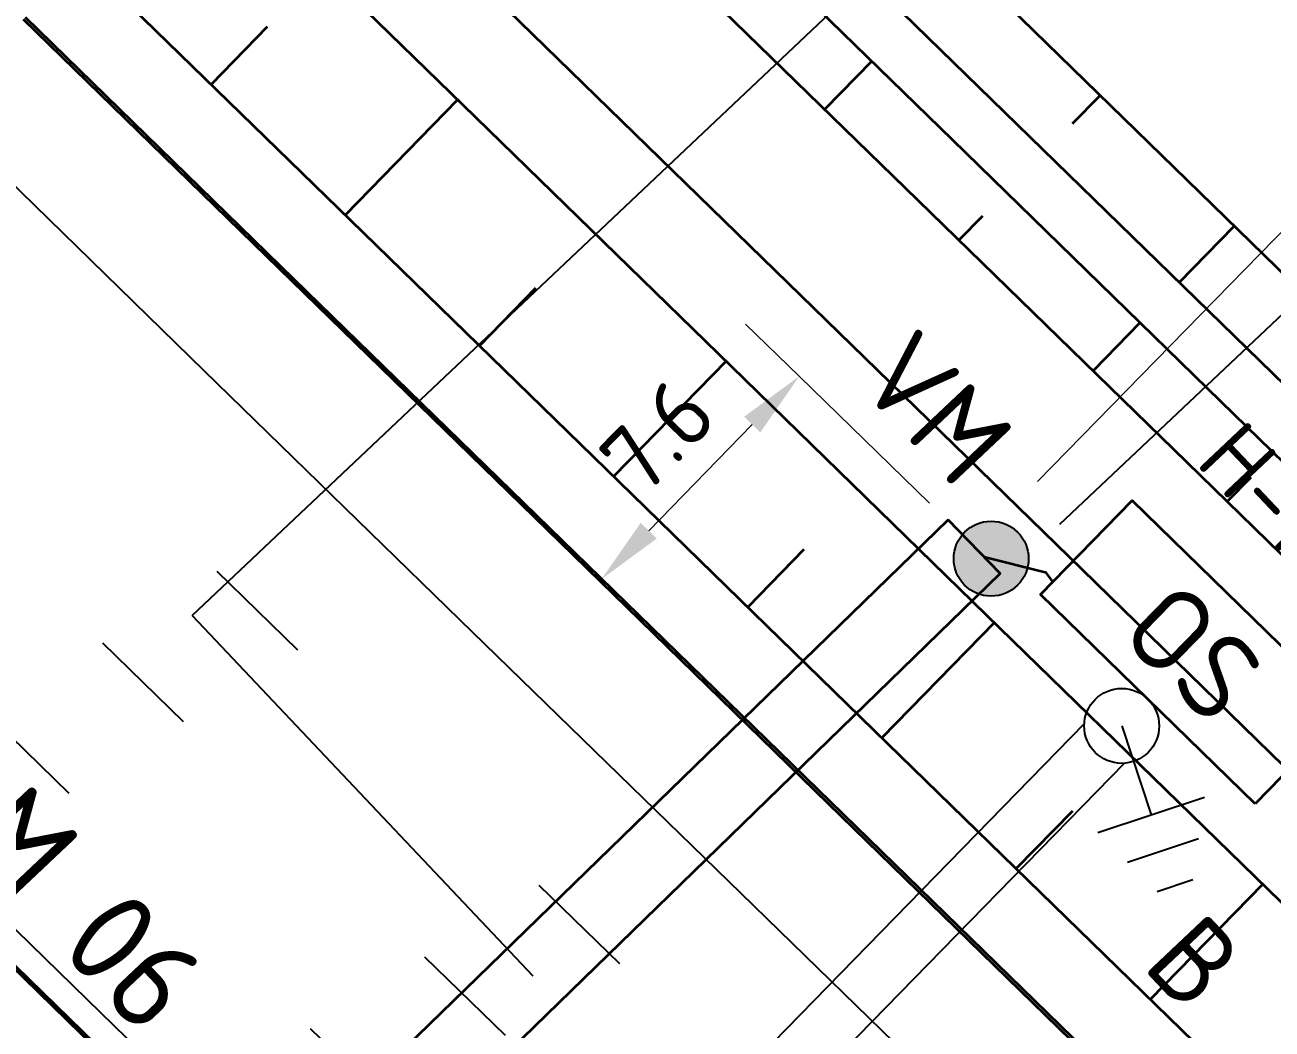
# Model space of a CAD drawing. Header units: metres. Extents: x 134219 to 139178, y 438661 to 444352.
# Drawn here: x 137168.46 to 137201.74, y 440574.66 to 440601.47 of the extents above; entities that cross this region are included whole.
import ezdxf
from ezdxf.enums import TextEntityAlignment as Align

# ---------------------------------------------------------------- set-up
doc = ezdxf.new("R2010")
doc.units = ezdxf.units.M
doc.linetypes.add('13strp', pattern=[4, 1, -3])
doc.linetypes.add('39strp', pattern=[12, 3, -9])
doc.layers.get('DEFPOINTS').update_dxf_attribs({"color": 193})
for name, color, linetype, lineweight in [('N-WE-KL-ET_AARDING-S', 7, 'Continuous', 25), ('N-WE-KL-ET_AARDING_AARDELECTRODE-T18', 10, 'Continuous', 18), ('N-WE-KL-ET_AARDING_AARDELECTRODE-T25', 7, 'Continuous', 25), ('N-WE-KL-ET_HULPSTUK_MOF-S', 10, 'Continuous', 25), ('N-WE-KL-ET_LS_OV_KABEL-G', 10, 'KL-LS-OV-N', 35), ('N-WE-KL-ET_LS_OV_KABEL-M', 7, 'Continuous', 18), ('N-WE-KL-ET_LS_OV_KAST-G', 10, 'Continuous', 35), ('N-WE-KL-ET_MANTELBUIS-G', 10, 'Continuous', 35), ('N-WE-KL-MONITORING-S', 10, 'Continuous', 25), ('N-WE-KL-MONITORING-T18', 1, 'Continuous', 25), ('N-WE-VW-BEWEGWIJZERING_DRAAGCONSTRUCTIE-PORTAAL-S', 10, 'Continuous', 25), ('N-WE-VW-BEWEGWIJZERING_DRAAGCONSTRUCTIE_PORTAAL_POER-S', 7, 'Continuous', 25), ('Utd-ondergr-nw', 8, '13strp', 35), ('X-XX-AL-AANPIJLING-S', 7, 'Continuous', 25)]:
    doc.layers.add(name, color=color, linetype=linetype, lineweight=lineweight)
doc.layers.add('N-WE-KL-MONITORING-T25', color=2, linetype='Continuous')
doc.layers.add('Utd-weg-nw', color=8, linetype='Continuous')
doc.styles.add('ISO18', font='NLCS-ISO.ttf')
doc.styles.add('ISO25', font='NLCS-ISO.ttf')
doc.styles.add('NLCS-ISO', font='NLCS-ISO.ttf')
doc.styles.add('NLCS_18', font='NLCS-ISO.ttf', dxfattribs={"height": 1.8})
doc.linetypes.add('KL-LS-OV-N', pattern='A,4,-1,[103,NLCS.SHX,S=0.75,R=0,X=0,Y=0],-1,4,-1.5,["0V",Standard,S=1,R=0,X=0,Y=-0.5],-3', length=14.5)
doc.dimstyles.new('NLCS_t18_pijl_Dimension_l3_h1', dxfattribs={"dimtxt": 1.8, "dimasz": 1.8, "dimexe": 2, "dimexo": 2, "dimgap": 0.7, "dimtad": 1, "dimdec": 1, "dimzin": 0, "dimdsep": 46, "dimtxsty": 'NLCS_18', "dimcen": 2.5, "dimdle": 2, "dimclrd": 256, "dimclre": 256, "dimclrt": 256, "dimadec": 1, "dimazin": 0, "dimtfac": 1, "dimtdec": 1, "dimtofl": 0, "dimtmove": 1, "dimatfit": 0, "dimfxl": 0, "dimtolj": 1, "dimtzin": 0, "dimlwd": 18, "dimlwe": 18, "dimarcsym": 0})

# ---------------------------------------------------------------- blocks, each defined once
blk = doc.blocks.new('SKL-MONITORING_CAMERA_TILT_PAN')
blk.add_lwpolyline([(2.402, 4.786), (2.402, 1.786), (-2.598, 1.786), (-4.598, 4.786)], close=True)
blk.add_lwpolyline([(-3.182, 2.661), (-6.098, 2.661), (-6.098, 3.911), (-4.015, 3.911)])
blk.add_circle((0, 0), 1.788)
at = {"style": 'NLCS-ISO'}
blk.add_text('M', height=2.5, dxfattribs=at).set_placement((-1.103, -1.191))
at = {"layer": 'N-WE-KL-MONITORING-T18', "linetype": 'ByBlock', "style": 'NLCS-ISO'}
blk.add_attdef('GROEPSNUMMER', text='', height=1.8, dxfattribs=at).set_placement((-8.098, -5.788), align=Align.RIGHT)
blk.add_attdef('FASE-AANSLUITING_1', (4.402, -5.788), '', height=1.8, dxfattribs=at)
at = {"layer": 'N-WE-KL-MONITORING-T18', "linetype": 'ByBlock', "style": 'NLCS-ISO', "flags": 1}
for tag, p in [('OMSCHRIJVING_LEGENDA', (-6.098, -13.318)), ('LEVERANCIER', (-6.098, -17.102)), ('LOCATIE', (-6.098, -20.887)), ('TYPE_CAMERA', (-6.098, -24.671)), ('TYPE_PAN/TIL/ZOOM', (-6.098, -28.456)), ('HOOGTE_CAMERAMAST', (-6.098, -32.24)), ('LENGTE_UITHOUDER', (-6.098, -36.025)), ('TYPE_CAMERAMAST', (-6.098, -39.809)), ('BPS-CODERING', (-6.098, -43.594)), ('VOEDINGSPUNT', (-6.098, -47.378)), ('POSITIE_X', (-6.098, -51.163)), ('POSITIE_Y', (-6.098, -54.947)), ('OVERIGE_OPMERKING(EN)_1', (-6.098, -58.732)), ('OVERIGE_OPMERKING(EN)_2', (-6.098, -62.516))]:
    blk.add_attdef(tag, p, '', height=1.8, dxfattribs=at)
at = {"layer": 'N-WE-KL-MONITORING-T25', "linetype": 'ByBlock', "style": 'NLCS-ISO'}
blk.add_attdef('CAMERA-NUMMER', text='', height=2.5, dxfattribs=at).set_placement((-1.848, 3.286), align=Align.MIDDLE)
blk = doc.blocks.new('SVW-VS_KAST_DS-SO (2)')
blk.add_lwpolyline([(-4, -1), (4, -1), (4, -4.5), (-4, -4.5)], close=True)
at = {"layer": 'N-WE-KL-MONITORING-T18', "style": 'ISO18', "flags": 1}
for tag, p in [('OMSCHRIJVING_LEGENDA', (0, -11.181)), ('CONSTRUCTIENUMMER', (0, -14.965)), ('LOCATIE', (0, -18.75)), ('BPS-CODERING', (0, -22.534)), ('VOEDINGSPUNT', (0, -26.319)), ('POSITIE_X', (0, -33.888)), ('POSITIE_Y', (0, -37.672)), ('OVERIGE_OPMERKING(EN)_1', (0, -41.457)), ('OVERIGE_OPMERKING(EN)_2', (0, -45.241))]:
    blk.add_attdef(tag, p, '', height=1.8, dxfattribs=at)
at = {"layer": 'N-WE-KL-MONITORING-T18', "style": 'ISO18'}
blk.add_attdef('GROEPSNUMMER', (0, -30.103), '', height=1.8, dxfattribs=at)
at = {"layer": 'N-WE-KL-MONITORING-T25', "style": 'ISO25'}
blk.add_attdef('SOORT_KAST', text='', height=2.25, dxfattribs=at).set_placement((0, -2.75), align=Align.MIDDLE_CENTER)
blk = doc.blocks.new('SKL-ET_AARDING_AARDELEKTRODE-SO (1)')
for points in [[(2.5, 1.5), (2.5, -1.5)], [(3.5, 1), (3.5, -1)], [(4.5, -0.5), (4.5, 0.5)], [(0, 0), (2.5, 0)]]:
    blk.add_lwpolyline(points)
at = {"layer": 'N-WE-KL-ET_AARDING_AARDELECTRODE-T18', "style": 'NLCS-ISO', "flags": 1}
for tag, p in [('OMSCHRIJVING_LEGENDA', (0, -8.635)), ('CONSTRUCTIENUMMER', (0, -12.42)), ('LOCATIE', (0, -16.204)), ('OVERIGE_OPMERKING(EN)_1', (0, -19.989)), ('OVERIGE_OPMERKING(EN)_2', (0, -23.773))]:
    blk.add_attdef(tag, p, '', height=1.8, dxfattribs=at)
at = {"layer": 'N-WE-KL-ET_AARDING_AARDELECTRODE-T25', "style": 'NLCS-ISO'}
blk.add_attdef('TYPE_SYMBOOL', (0, 4.405), '', height=2.25, dxfattribs=at)
blk = doc.blocks.new('SVW-BEWEGWIJZERING_DRAAGCONSTRUCTIE_PORTAAL_SIGNALERING (A2 77.634 HRL)')
for points in [[(-0.999, 0.051), (-21.224, -20.67)], [(0.075, -0.997), (-20.15, -21.718)]]:
    blk.add_lwpolyline(points)
blk = doc.blocks.new('SKL-ET_HULP_MOF_VERBINDINGSMOF-SO')
at = {"ltscale": 10}
h = blk.add_hatch(color=256, dxfattribs=at)
edge = h.paths.add_edge_path()
edge.add_arc((0, 0), 1, 0, 360)
blk.add_circle((0, 0), 1)
at = {"layer": 'N-WE-KL-MONITORING-T18', "style": 'ISO18', "flags": 1}
for tag, p in [('OMSCHRIJVING_LEGENDA', (0, -8.431)), ('LOCATIE', (0, -12.215)), ('MASTNUMMER', (0, -16)), ('VAN', (0, -19.784)), ('NAAR', (0, -23.569)), ('VOEDINGSPUNT', (0, -27.353)), ('GROEPSNUMMER', (0, -31.138)), ('OVERIGE_OPMERKING(EN)_1', (0, -34.922)), ('OVERIGE_OPMERKING(EN)_2', (0, -38.707))]:
    blk.add_attdef(tag, p, '', height=1.8, dxfattribs=at)
at = {"layer": 'N-WE-KL-MONITORING-T25', "style": 'ISO25'}
blk.add_attdef('SOORT_MOF', (0, 2.715), '', height=2.25, dxfattribs=at)
blk = doc.blocks.new('SVW-BEWEGWIJZERING_DRAAGCONSTRUCTIE_PORTAAL (1)')
blk.add_circle((0, 0), 1)
at = {"layer": 'N-WE-KL-MONITORING-T18', "style": 'ISO18', "flags": 1}
for tag, p in [('OMSCHRIJVING_LEGENDA', (9, -7.431)), ('CONSTRUCTIENUMMER', (9, -11.215)), ('LOCATIE', (9, -15)), ('LENGTE_PORTAAL', (9, -18.784)), ('TYPE_PORTAAL', (9, -22.569)), ('BPS-CODERING', (9, -26.353)), ('OVERIGE_OPMERKING(EN)_1', (9, -30.138)), ('OVERIGE_OPMERKING(EN)_2', (9, -33.922))]:
    blk.add_attdef(tag, p, '', height=1.8, dxfattribs=at)
blk = doc.blocks.new('SVW-BEWEGWIJZERING_DRAAGCONSTRUCTIE_PORTAAL_POER-SO (1)')
blk.add_circle((0, 0), 1)
at = {"layer": 'N-WE-KL-MONITORING-T18', "style": 'ISO18', "flags": 1}
for tag, p in [('OMSCHRIJVING_LEGENDA', (0, 28.559)), ('CONSTRUCTIENUMMER', (0, 24.775)), ('LOCATIE', (0, 20.99)), ('TYPE_POER', (0, 17.206)), ('POSITIE_POER', (0, 13.421)), ('OVERIGE_OPMERKING(EN)_1', (0, 9.637)), ('OVERIGE_OPMERKING(EN)_2', (0, 5.852))]:
    blk.add_attdef(tag, p, '', height=1.8, dxfattribs=at)
blk = doc.blocks.new('*D425')
at = {"layer": 'DEFPOINTS', "color": 0, "transparency": 16777216}
for p in [(137189.128, 440592.085), (137189.128, 440592.085), (137183.854, 440586.673)]:
    blk.add_point(p, dxfattribs=at)
at = {"layer": 'N-WE-KL-ET_LS_OV_KABEL-M', "lineweight": 18, "transparency": 16777216}
for p, q in [((137189.128, 440592.085), (137187.696, 440593.48)), ((137183.854, 440586.673), (137182.422, 440588.069))]:
    blk.add_line(p, q, dxfattribs=at)
at = {"layer": 'N-WE-KL-ET_LS_OV_KABEL-M', "linetype": 'Continuous', "lineweight": 18, "transparency": 16777216}
blk.add_line((137185.111, 440587.962), (137187.872, 440590.796), dxfattribs=at)
at = {"layer": 'N-WE-KL-ET_LS_OV_KABEL-M', "transparency": 16777216}
for points in [[(137187.657, 440591.005), (137188.087, 440590.586), (137189.128, 440592.085)], [(137184.896, 440588.172), (137185.325, 440587.753), (137183.854, 440586.673)]]:
    blk.add_solid(points, dxfattribs=at)
at = {"layer": 'N-WE-KL-ET_LS_OV_KABEL-M', "transparency": 16777216, "insert": (137185.345, 440590.496), "char_height": 1.8, "attachment_point": 5, "rotation": 45.7374, "style": 'NLCS_18'}
blk.add_mtext('\\A1;7.6', dxfattribs=at)

msp = doc.modelspace()

# ---------------------------------------------------------------- linework, layer by layer
at = {"layer": 'N-WE-KL-ET_LS_OV_KABEL-G', "elevation": 0.433, "flags": 128}
msp.add_lwpolyline([(137194.06, 440587.264), (137195.687, 440586.851), (137195.699, 440586.852), (137195.892, 440586.592)], dxfattribs=at)
at = {"layer": 'N-WE-KL-ET_LS_OV_KABEL-M'}
for points in [[(137195.488, 440589.272), (137203.39, 440597.368)], [(137192.604, 440588.697), (137189.128, 440592.085)]]:
    msp.add_lwpolyline(points, dxfattribs=at)
at = {"layer": 'N-WE-KL-ET_MANTELBUIS-G', "flags": 128}
msp.add_lwpolyline([(137193.097, 440588.254), (137171.843, 440567.573), (137173.238, 440566.14), (137194.492, 440586.82)], close=True, dxfattribs=at)
at = {"layer": 'Utd-ondergr-nw', "linetype": 'Continuous', "flags": 128}
for points in [[(137136.282, 440658.911), (137138.43, 440656.817), (137145.592, 440649.838), (137152.753, 440642.858), (137159.915, 440635.879), (137167.076, 440628.899), (137174.238, 440621.92), (137181.399, 440614.94), (137188.561, 440607.961), (137195.722, 440600.981), (137202.884, 440594.002), (137210.045, 440587.022), (137217.207, 440580.043), (137221.896, 440575.473)], [(137134.816, 440657.407), (137136.965, 440655.313), (137144.126, 440648.334), (137151.288, 440641.354), (137158.449, 440634.375), (137165.611, 440627.395), (137172.772, 440620.416), (137179.934, 440613.436), (137187.095, 440606.457), (137194.257, 440599.477), (137201.418, 440592.498), (137208.58, 440585.518), (137215.741, 440578.539), (137222.903, 440571.56), (137230.064, 440564.58), (137237.226, 440557.601), (137244.387, 440550.621), (137251.548, 440543.642), (137258.71, 440536.662), (137265.871, 440529.683), (137273.033, 440522.703), (137280.194, 440515.724)], [(137133.769, 440656.333), (137135.918, 440654.239), (137143.079, 440647.26), (137150.241, 440640.28), (137157.402, 440633.301), (137164.564, 440626.321), (137171.725, 440619.342), (137178.887, 440612.362), (137186.048, 440605.383), (137193.21, 440598.403), (137200.371, 440591.424), (137207.533, 440584.444), (137214.694, 440577.465), (137221.856, 440570.485), (137229.017, 440563.506), (137236.179, 440556.526), (137243.34, 440549.547), (137250.502, 440542.567), (137257.663, 440535.588), (137264.825, 440528.608), (137271.986, 440521.629), (137279.147, 440514.649)], [(137132.513, 440655.044), (137134.662, 440652.95), (137141.823, 440645.971), (137148.985, 440638.991), (137156.146, 440632.012), (137163.308, 440625.032), (137170.469, 440618.053), (137177.631, 440611.073), (137184.792, 440604.094), (137191.953, 440597.114), (137199.115, 440590.135), (137206.276, 440583.155), (137213.438, 440576.176), (137220.599, 440569.196), (137227.761, 440562.217), (137234.922, 440555.237), (137242.084, 440548.258), (137249.245, 440541.278), (137256.407, 440534.299), (137263.568, 440527.319), (137270.73, 440520.34), (137277.891, 440513.36), (137285.053, 440506.381)], [(137174.839, 440608.209), (137182, 440601.229), (137189.162, 440594.25), (137196.323, 440587.27), (137203.485, 440580.291), (137210.646, 440573.311), (137217.808, 440566.332), (137224.969, 440559.352), (137232.131, 440552.373), (137239.292, 440545.393), (137246.454, 440538.414), (137253.615, 440531.434), (137260.776, 440524.455), (137267.938, 440517.475), (137275.099, 440510.496), (137282.261, 440503.516)], [(137172.989, 440606.311), (137180.15, 440599.331), (137187.312, 440592.352), (137194.473, 440585.372), (137201.635, 440578.393), (137208.796, 440571.413), (137215.958, 440564.434), (137223.119, 440557.454), (137230.281, 440550.475), (137237.442, 440543.495), (137244.604, 440536.516), (137251.765, 440529.536), (137258.927, 440522.557), (137266.088, 440515.577), (137273.25, 440508.598), (137280.411, 440501.618)], [(137169.988, 440603.231), (137177.149, 440596.252), (137184.311, 440589.272), (137191.472, 440582.293), (137198.634, 440575.313), (137205.795, 440568.334), (137212.957, 440561.354), (137220.118, 440554.375), (137227.28, 440547.395), (137234.441, 440540.416), (137241.603, 440533.436), (137248.764, 440526.457), (137255.926, 440519.477), (137263.087, 440512.498), (137270.249, 440505.518), (137277.41, 440498.539), (137284.572, 440491.559)], [(137141.308, 440602.459), (137148.47, 440595.48), (137155.631, 440588.5), (137162.793, 440581.521), (137169.954, 440574.541), (137177.115, 440567.562), (137184.277, 440560.582), (137191.438, 440553.603), (137198.6, 440546.623), (137205.761, 440539.644), (137212.923, 440532.664), (137220.084, 440525.685), (137227.246, 440518.705), (137234.407, 440511.726), (137241.569, 440504.746), (137248.73, 440497.767), (137255.892, 440490.787), (137263.053, 440483.808), (137270.215, 440476.828), (137277.376, 440469.849), (137284.538, 440462.869)], [(137141.357, 440602.509), (137148.518, 440595.53), (137155.68, 440588.55), (137162.841, 440581.571), (137170.003, 440574.591), (137177.164, 440567.612), (137184.326, 440560.632), (137191.487, 440553.653), (137198.649, 440546.673), (137205.81, 440539.694), (137212.972, 440532.714), (137220.133, 440525.735), (137227.295, 440518.755), (137234.456, 440511.776), (137241.618, 440504.796), (137248.779, 440497.817), (137255.941, 440490.837), (137263.102, 440483.858), (137270.264, 440476.878), (137277.425, 440469.899), (137284.587, 440462.919)], [(137168.417, 440601.62), (137175.579, 440594.64), (137182.74, 440587.661), (137189.902, 440580.681), (137197.063, 440573.702), (137204.225, 440566.722), (137211.386, 440559.743), (137218.548, 440552.764), (137225.709, 440545.784), (137232.871, 440538.805), (137240.032, 440531.825), (137247.194, 440524.846), (137254.355, 440517.866), (137261.517, 440510.887), (137268.678, 440503.907), (137275.84, 440496.928), (137283.001, 440489.948)], [(137168.466, 440601.67), (137175.628, 440594.691), (137182.789, 440587.711), (137189.951, 440580.732), (137197.112, 440573.752), (137204.274, 440566.773), (137211.435, 440559.793), (137218.597, 440552.814), (137225.758, 440545.834), (137232.92, 440538.855), (137240.081, 440531.875), (137247.243, 440524.896), (137254.404, 440517.916), (137261.566, 440510.937), (137268.727, 440503.957), (137275.889, 440496.978), (137283.05, 440489.998)], [(137174.93, 440601.417), (137173.43, 440599.877)], [(137191.061, 440600.497), (137189.805, 440599.208)], [(137180.011, 440599.467), (137177.01, 440596.387)], [(137196.422, 440598.833), (137197.155, 440599.585)], [(137194.014, 440596.363), (137193.386, 440595.718)], [(137199.27, 440594.592), (137200.735, 440596.096)], [(137182.092, 440594.437), (137180.591, 440592.898)], [(137198.223, 440593.518), (137196.967, 440592.229)], [(137187.173, 440592.487), (137184.172, 440589.408)], [(137201.175, 440589.383), (137200.547, 440588.739)], [(137189.253, 440587.458), (137187.753, 440585.918)], [(137194.334, 440585.508), (137191.333, 440582.428)], [(137196.415, 440580.478), (137194.914, 440578.939)], [(137201.496, 440578.528), (137198.495, 440575.449)]]:
    msp.add_lwpolyline(points, dxfattribs=at)
at = {"layer": 'Utd-weg-nw', "linetype": '39strp', "flags": 128}
for points in [[(136432.6, 441598.448), (136437.875, 441589.952), (136443.15, 441581.457), (136448.425, 441572.961), (136453.7, 441564.465), (136458.975, 441555.97), (136464.25, 441547.474), (136469.524, 441538.979), (136474.799, 441530.483), (136480.074, 441521.988), (136485.349, 441513.492), (136490.624, 441504.996), (136495.899, 441496.501), (136501.174, 441488.005), (136506.449, 441479.51), (136511.724, 441471.014), (136516.999, 441462.518), (136522.274, 441454.023), (136527.549, 441445.527), (136532.824, 441437.032), (136538.099, 441428.536), (136543.374, 441420.04), (136548.649, 441411.545), (136553.923, 441403.049), (136559.198, 441394.554), (136564.473, 441386.058), (136569.748, 441377.562), (136575.023, 441369.067), (136580.298, 441360.571), (136585.573, 441352.076), (136590.848, 441343.58), (136596.123, 441335.085), (136601.398, 441326.589), (136606.673, 441318.093), (136611.948, 441309.598), (136617.223, 441301.102), (136622.498, 441292.607), (136627.773, 441284.111), (136633.047, 441275.615), (136638.322, 441267.12), (136643.597, 441258.624), (136648.872, 441250.129), (136654.147, 441241.633), (136659.422, 441233.137), (136664.697, 441224.642), (136669.972, 441216.146), (136675.247, 441207.651), (136680.522, 441199.155), (136685.797, 441190.659), (136691.072, 441182.164), (136696.347, 441173.668), (136701.622, 441165.173), (136706.897, 441156.677), (136712.172, 441148.182), (136717.446, 441139.686), (136722.721, 441131.19), (136727.996, 441122.695), (136733.271, 441114.199), (136738.546, 441105.704), (136743.821, 441097.208), (136748.271, 441090.042), (136749.096, 441088.712), (136754.37, 441080.221), (136759.644, 441071.738), (136764.921, 441063.265), (136770.206, 441054.804), (136775.502, 441046.357), (136780.811, 441037.927), (136786.138, 441029.515), (136791.485, 441021.125), (136796.856, 441012.757), (136802.255, 441004.415), (136807.683, 440996.1), (136813.145, 440987.815), (136818.643, 440979.562), (136824.181, 440971.344), (136829.762, 440963.163), (136835.388, 440955.021), (136838.277, 440950.883), (136841.064, 440946.92), (136846.793, 440938.858), (136852.575, 440930.834), (136858.411, 440922.849), (136864.3, 440914.903), (136870.242, 440906.996), (136876.236, 440899.13), (136882.283, 440891.303), (136888.382, 440883.517), (136894.532, 440875.772), (136900.734, 440868.068), (136906.988, 440860.405), (136913.292, 440852.784), (136919.647, 440845.206), (136926.052, 440837.67), (136932.507, 440830.177), (136939.012, 440822.727), (136945.567, 440815.32), (136952.171, 440807.958), (136958.824, 440800.64), (136960.405, 440798.915), (136965.526, 440793.364), (136972.28, 440786.127), (136979.08, 440778.925), (136985.925, 440771.757), (136992.812, 440764.619), (136999.737, 440757.509), (137006.698, 440750.425), (137013.691, 440743.364), (137020.714, 440736.323), (137027.764, 440729.3), (137034.838, 440722.291), (137041.933, 440715.295), (137049.047, 440708.308), (137056.176, 440701.327), (137063.318, 440694.35), (137070.47, 440687.374), (137076.936, 440681.072), (137077.629, 440680.396), (137084.79, 440673.417), (137091.952, 440666.438), (137099.113, 440659.458), (137106.275, 440652.479), (137113.436, 440645.499), (137118.449, 440640.613), (137120.598, 440638.52), (137127.759, 440631.54), (137134.921, 440624.561), (137142.082, 440617.581), (137149.244, 440610.602), (137156.405, 440603.622), (137163.567, 440596.643), (137170.728, 440589.663), (137177.89, 440582.684), (137185.051, 440575.704), (137192.213, 440568.725), (137199.374, 440561.745), (137206.536, 440554.766), (137213.697, 440547.786), (137220.859, 440540.807), (137228.02, 440533.827), (137235.182, 440526.848), (137242.343, 440519.868), (137249.504, 440512.889), (137256.666, 440505.909), (137263.827, 440498.93), (137270.989, 440491.95), (137278.15, 440484.971), (137285.312, 440477.991), (137292.473, 440471.012), (137299.635, 440464.032), (137306.796, 440457.053), (137313.958, 440450.074), (137321.119, 440443.094), (137328.281, 440436.115), (137335.442, 440429.135), (137342.604, 440422.156), (137349.765, 440415.176), (137356.927, 440408.197), (137358.552, 440406.612)], [(136429.626, 441596.602), (136434.901, 441588.106), (136440.176, 441579.61), (136445.451, 441571.115), (136450.726, 441562.619), (136456.001, 441554.124), (136461.276, 441545.628), (136466.551, 441537.132), (136471.826, 441528.637), (136477.101, 441520.141), (136482.376, 441511.646), (136487.651, 441503.15), (136492.926, 441494.655), (136498.201, 441486.159), (136503.476, 441477.663), (136508.751, 441469.168), (136514.025, 441460.672), (136519.3, 441452.177), (136524.575, 441443.681), (136529.85, 441435.185), (136535.125, 441426.69), (136540.4, 441418.194), (136545.675, 441409.699), (136550.95, 441401.203), (136556.225, 441392.707), (136561.5, 441384.212), (136566.775, 441375.716), (136572.05, 441367.221), (136577.325, 441358.725), (136582.6, 441350.229), (136587.875, 441341.734), (136593.149, 441333.238), (136598.424, 441324.743), (136603.699, 441316.247), (136608.974, 441307.752), (136614.249, 441299.256), (136619.524, 441290.76), (136624.799, 441282.265), (136630.074, 441273.769), (136635.349, 441265.274), (136640.624, 441256.778), (136645.899, 441248.282), (136651.174, 441239.787), (136656.449, 441231.291), (136661.724, 441222.796), (136666.999, 441214.3), (136672.274, 441205.804), (136677.548, 441197.309), (136682.823, 441188.813), (136688.098, 441180.318), (136693.373, 441171.822), (136698.648, 441163.326), (136703.923, 441154.831), (136709.198, 441146.335), (136714.473, 441137.84), (136719.748, 441129.344), (136725.023, 441120.849), (136730.298, 441112.353), (136735.573, 441103.857), (136740.848, 441095.362), (136745.297, 441088.196), (136746.123, 441086.866), (136751.397, 441078.374), (136756.672, 441069.889), (136761.952, 441061.412), (136767.239, 441052.947), (136772.538, 441044.495), (136777.852, 441036.058), (136783.184, 441027.639), (136788.537, 441019.239), (136793.914, 441010.862), (136799.32, 441002.508), (136804.756, 440994.181), (136810.227, 440985.882), (136815.735, 440977.614), (136821.284, 440969.38), (136826.876, 440961.182), (136832.515, 440953.022), (136835.411, 440948.874), (136838.204, 440944.902), (136843.946, 440936.821), (136849.743, 440928.778), (136855.592, 440920.774), (136861.495, 440912.81), (136867.451, 440904.884), (136873.459, 440896.999), (136879.52, 440889.154), (136885.634, 440881.35), (136891.799, 440873.586), (136898.015, 440865.864), (136904.283, 440858.183), (136910.602, 440850.544), (136916.972, 440842.948), (136923.393, 440835.394), (136929.863, 440827.884), (136936.384, 440820.416), (136942.954, 440812.992), (136949.573, 440805.612), (136956.242, 440798.277), (136957.826, 440796.548), (136962.96, 440790.984), (136969.728, 440783.731), (136976.542, 440776.515), (136983.4, 440769.333), (136990.299, 440762.182), (136997.235, 440755.061), (137004.206, 440747.967), (137011.209, 440740.896), (137018.24, 440733.847), (137025.297, 440726.816), (137032.378, 440719.802), (137039.478, 440712.8), (137046.596, 440705.809), (137053.729, 440698.825), (137060.873, 440691.846), (137068.027, 440684.868), (137074.493, 440678.566), (137075.186, 440677.89), (137082.348, 440670.91), (137089.509, 440663.931), (137096.671, 440656.952), (137103.832, 440649.972), (137110.994, 440642.993), (137116.007, 440638.107), (137118.155, 440636.013), (137125.316, 440629.034), (137132.478, 440622.054), (137139.639, 440615.075), (137146.801, 440608.095), (137153.962, 440601.116), (137161.124, 440594.136), (137168.285, 440587.157), (137175.447, 440580.177), (137182.608, 440573.198), (137189.77, 440566.218), (137196.931, 440559.239), (137204.093, 440552.259), (137211.254, 440545.28), (137218.416, 440538.3), (137225.577, 440531.321), (137232.739, 440524.341), (137239.9, 440517.362), (137247.062, 440510.382), (137254.223, 440503.403), (137261.385, 440496.423), (137268.546, 440489.444), (137275.708, 440482.464), (137282.869, 440475.485), (137290.031, 440468.505), (137297.192, 440461.526), (137304.353, 440454.546), (137311.515, 440447.567), (137318.676, 440440.588), (137325.838, 440433.608), (137332.999, 440426.629), (137340.161, 440419.649), (137347.322, 440412.67), (137354.484, 440405.69), (137356.11, 440404.106)], [(136426.653, 441594.755), (136431.928, 441586.26), (136437.203, 441577.764), (136442.478, 441569.269), (136447.753, 441560.773), (136453.028, 441552.277), (136458.303, 441543.782), (136463.578, 441535.286), (136468.853, 441526.791), (136474.127, 441518.295), (136479.402, 441509.799), (136484.677, 441501.304), (136489.952, 441492.808), (136495.227, 441484.313), (136500.502, 441475.817), (136505.777, 441467.322), (136511.052, 441458.826), (136516.327, 441450.33), (136521.602, 441441.835), (136526.877, 441433.339), (136532.152, 441424.844), (136537.427, 441416.348), (136542.702, 441407.852), (136547.977, 441399.357), (136553.251, 441390.861), (136558.526, 441382.366), (136563.801, 441373.87), (136569.076, 441365.374), (136574.351, 441356.879), (136579.626, 441348.383), (136584.901, 441339.888), (136590.176, 441331.392), (136595.451, 441322.896), (136600.726, 441314.401), (136606.001, 441305.905), (136611.276, 441297.41), (136616.551, 441288.914), (136621.826, 441280.419), (136627.101, 441271.923), (136632.376, 441263.427), (136637.65, 441254.932), (136642.925, 441246.436), (136648.2, 441237.941), (136653.475, 441229.445), (136658.75, 441220.949), (136664.025, 441212.454), (136669.3, 441203.958), (136674.575, 441195.463), (136679.85, 441186.967), (136685.125, 441178.471), (136690.4, 441169.976), (136695.675, 441161.48), (136700.95, 441152.985), (136706.225, 441144.489), (136711.5, 441135.993), (136716.774, 441127.498), (136722.049, 441119.002), (136727.324, 441110.507), (136732.599, 441102.011), (136737.874, 441093.516), (136742.324, 441086.349), (136743.149, 441085.02), (136748.424, 441076.527), (136753.7, 441068.04), (136758.982, 441059.56), (136764.272, 441051.091), (136769.575, 441042.633), (136774.893, 441034.189), (136780.229, 441025.762), (136785.588, 441017.354), (136790.972, 441008.966), (136796.385, 441000.601), (136801.83, 440992.261), (136807.309, 440983.949), (136812.827, 440975.666), (136818.387, 440967.416), (136823.991, 440959.201), (136829.642, 440951.023), (136832.545, 440946.866), (136835.344, 440942.884), (136841.1, 440934.784), (136846.91, 440926.722), (136852.773, 440918.7), (136858.69, 440910.716), (136864.66, 440902.772), (136870.683, 440894.869), (136876.758, 440887.005), (136882.885, 440879.182), (136889.065, 440871.4), (136895.296, 440863.66), (136901.579, 440855.961), (136907.913, 440848.305), (136914.298, 440840.69), (136920.733, 440833.119), (136927.219, 440825.59), (136933.755, 440818.105), (136940.341, 440810.664), (136946.976, 440803.267), (136953.66, 440795.914), (136955.248, 440794.181), (136960.394, 440788.605), (136967.176, 440781.336), (136974.004, 440774.105), (136980.875, 440766.909), (136987.786, 440759.746), (136994.734, 440752.614), (137001.715, 440745.509), (137008.726, 440738.429), (137015.766, 440731.371), (137022.831, 440724.333), (137029.917, 440717.312), (137037.023, 440710.305), (137044.146, 440703.31), (137051.282, 440696.322), (137058.428, 440689.341), (137065.583, 440682.362), (137072.05, 440676.059), (137072.743, 440675.383), (137079.905, 440668.404), (137087.066, 440661.424), (137094.228, 440654.445), (137101.389, 440647.466), (137108.551, 440640.486), (137113.564, 440635.6), (137115.712, 440633.507), (137122.874, 440626.527), (137130.035, 440619.548), (137137.197, 440612.568), (137144.358, 440605.589), (137151.52, 440598.609), (137158.681, 440591.63), (137165.843, 440584.65), (137173.004, 440577.671), (137180.166, 440570.691), (137187.327, 440563.712), (137194.488, 440556.732), (137201.65, 440549.753), (137208.811, 440542.773), (137215.973, 440535.794), (137223.134, 440528.814), (137230.296, 440521.835), (137237.457, 440514.855), (137244.619, 440507.876), (137251.78, 440500.896), (137258.942, 440493.917), (137266.103, 440486.937), (137273.265, 440479.958), (137280.426, 440472.978), (137287.588, 440465.999), (137294.749, 440459.019), (137301.911, 440452.04), (137309.072, 440445.06), (137316.234, 440438.081), (137323.395, 440431.102), (137330.557, 440424.122), (137337.718, 440417.143), (137344.88, 440410.163), (137352.041, 440403.184), (137353.667, 440401.599)]]:
    msp.add_lwpolyline(points, dxfattribs=at)
at = {"layer": 'Utd-weg-nw', "linetype": 'Continuous', "flags": 128}
for points in [[(137158.918, 440606.2), (137166.079, 440599.221), (137173.241, 440592.241), (137180.402, 440585.262), (137187.564, 440578.282), (137194.725, 440571.303), (137201.887, 440564.323), (137209.048, 440557.344), (137216.21, 440550.364), (137223.371, 440543.385), (137230.533, 440536.405), (137237.694, 440529.426), (137244.856, 440522.446), (137252.017, 440515.467), (137259.179, 440508.488), (137266.34, 440501.508), (137273.502, 440494.529), (137280.663, 440487.549)], [(137141.845, 440603.01), (137149.007, 440596.031), (137156.168, 440589.052), (137163.33, 440582.072), (137170.491, 440575.093), (137177.653, 440568.113), (137184.814, 440561.134), (137191.976, 440554.154), (137199.137, 440547.175), (137206.299, 440540.195), (137213.46, 440533.216), (137220.622, 440526.236), (137227.783, 440519.257), (137234.945, 440512.277), (137242.106, 440505.298), (137249.268, 440498.318), (137256.429, 440491.339), (137263.591, 440484.359), (137270.752, 440477.38), (137277.914, 440470.4), (137285.075, 440463.421)]]:
    msp.add_lwpolyline(points, dxfattribs=at)
at = {"layer": 'X-XX-AL-AANPIJLING-S'}
for p, q in [((137196.081, 440588.134), (137253.334, 440642.251)), ((137172.923, 440585.695), (137230.24, 440639.873)), ((137172.923, 440585.695), (137182.016, 440576.076))]:
    msp.add_line(p, q, dxfattribs=at)

# ---------------------------------------------------------------- block references
at = {"layer": 'N-WE-KL-ET_AARDING-S'}
ref = msp.add_blockref('SKL-ET_AARDING_AARDELEKTRODE-SO (1)', (137197.732, 440582.751), dxfattribs=dict(at, xscale=-1, rotation=108.3879579938353))
ref.add_attrib('TYPE_SYMBOOL', 'B', (137198.239, 440576.324), dxfattribs={"layer": 'N-WE-KL-MONITORING-T25', "height": 2.25, "rotation": 313.3873, "style": 'ISO25'})
at = {"layer": 'N-WE-KL-ET_HULPSTUK_MOF-S'}
ref = msp.add_blockref('SKL-ET_HULP_MOF_VERBINDINGSMOF-SO', (137194.248, 440587.216, 0.414), dxfattribs=at)
ref.add_attrib('SOORT_MOF', 'VM', (137190.57, 440591.939, 0.414), dxfattribs={"layer": 'N-WE-KL-MONITORING-T25', "height": 2.25, "rotation": 313.3873, "style": 'ISO25'})
at = {"layer": 'N-WE-KL-ET_LS_OV_KAST-G'}
ref = msp.add_blockref('SVW-VS_KAST_DS-SO (2)', (137197.732, 440582.751), dxfattribs=dict(at, rotation=135.6933291582361))
ref.add_attrib('SOORT_KAST', 'OS', dxfattribs={"layer": 'N-WE-KL-MONITORING-T25', "height": 2.25, "rotation": 135.6933, "style": 'ISO25', "text_generation_flag": 6}).set_placement((137199.653, 440584.719), align=Align.MIDDLE_CENTER)
ref.add_attrib('GROEPSNUMMER', 'H-10', (137199.664, 440589.765), dxfattribs={"layer": 'N-WE-KL-MONITORING-T18', "height": 1.8, "rotation": 313.3873, "style": 'ISO18'})
at = {"layer": 'N-WE-KL-MONITORING-S'}
ref = msp.add_blockref('SKL-MONITORING_CAMERA_TILT_PAN', (137161.928, 440574.976, 2.209), dxfattribs=dict(at, rotation=315.7196381989623))
ref.add_attrib('CAMERA-NUMMER', 'CAM 06', (137164.01, 440582.426, 2.209), dxfattribs={"layer": 'N-WE-KL-MONITORING-T25', "height": 2.5, "rotation": 313.3873, "style": 'ISO25'})
ref.add_attrib('FASE-AANSLUITING_1', 'L2', (137168.797, 440571.26, 2.209), dxfattribs={"layer": 'N-WE-KL-MONITORING-T18', "height": 1.8, "rotation": 313.3873, "style": 'ISO18'})
ref.add_attrib('GROEPSNUMMER', 'V-4', (137157.035, 440573.33, 2.209), dxfattribs={"layer": 'N-WE-KL-MONITORING-T18', "height": 1.8, "rotation": 313.3873, "style": 'ISO18'})
at = {"layer": 'N-WE-VW-BEWEGWIJZERING_DRAAGCONSTRUCTIE-PORTAAL-S'}
msp.add_blockref('SVW-BEWEGWIJZERING_DRAAGCONSTRUCTIE_PORTAAL_SIGNALERING (A2 77.634 HRL)', (137197.732, 440582.751), dxfattribs=at)
at = {"layer": 'N-WE-VW-BEWEGWIJZERING_DRAAGCONSTRUCTIE_PORTAAL_POER-S', "rotation": 106.4687276335199}
for name in ['SVW-BEWEGWIJZERING_DRAAGCONSTRUCTIE_PORTAAL (1)', 'SVW-BEWEGWIJZERING_DRAAGCONSTRUCTIE_PORTAAL_POER-SO (1)']:
    msp.add_blockref(name, (137197.732, 440582.751), dxfattribs=at)

# ---------------------------------------------------------------- dimensions: what is measured, and where the dimension line sits
at = {"layer": 'N-WE-KL-ET_LS_OV_KABEL-M'}
dim = msp.add_aligned_dim(p1=(137183.854, 440586.673), p2=(137189.128, 440592.085), distance=0, dimstyle='NLCS_t18_pijl_Dimension_l3_h1', dxfattribs=at)
dim.commit()
dim.dimension.update_dxf_attribs({"geometry": '*D425', "text_midpoint": (137185.345, 440590.496)})

doc.saveas('drawing.dxf')
